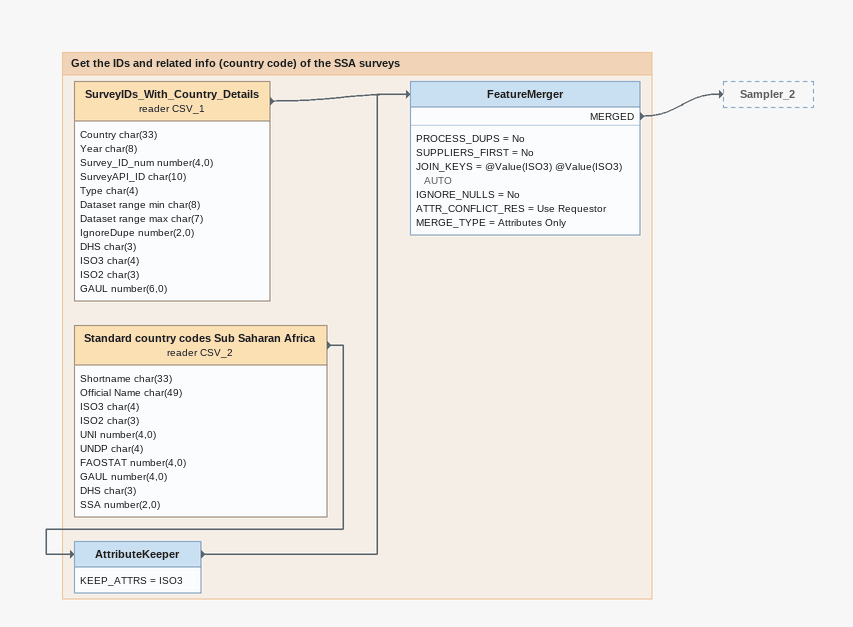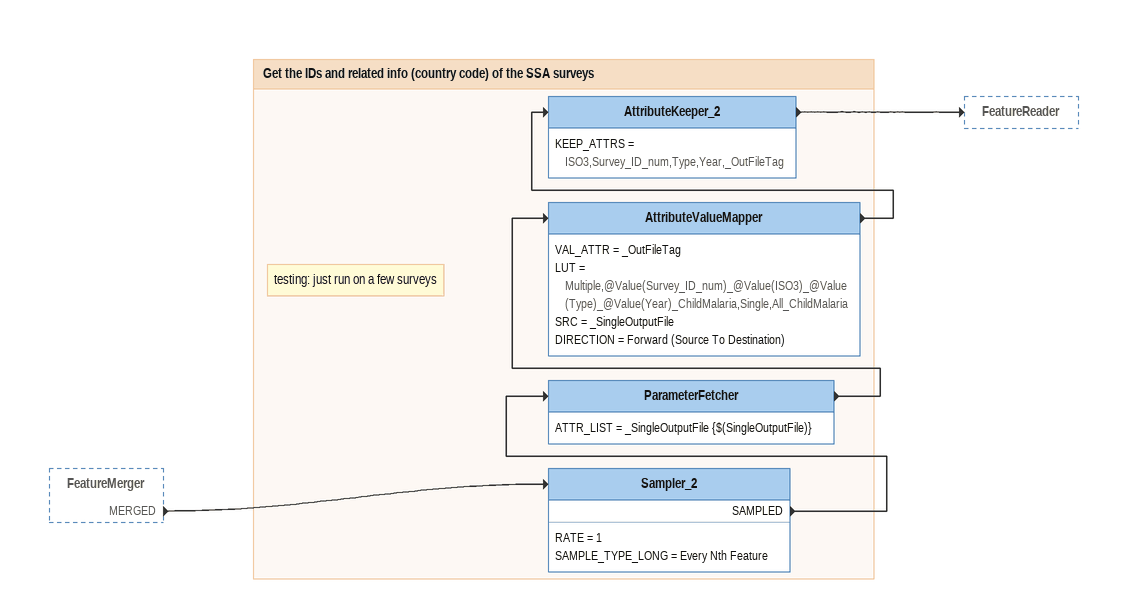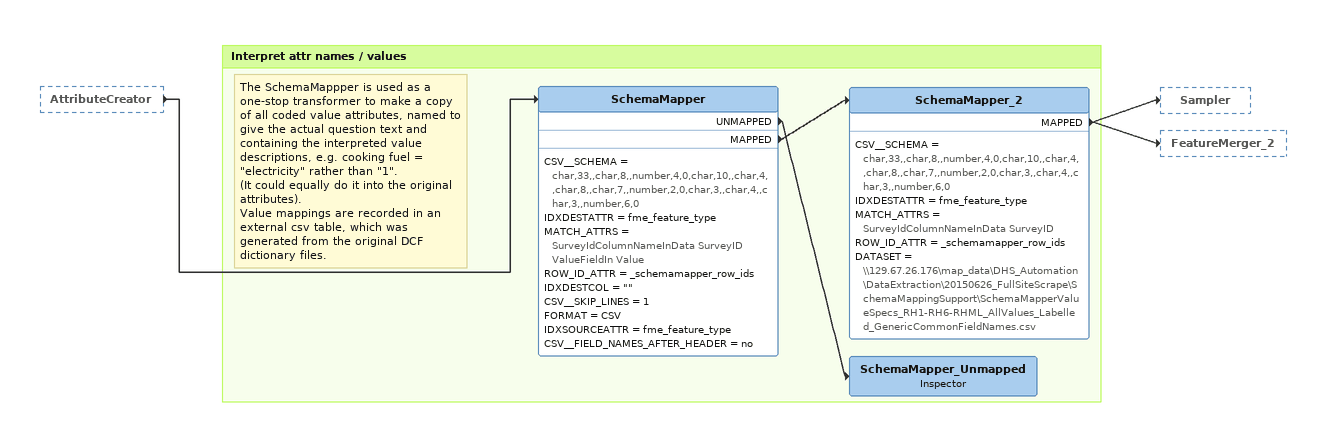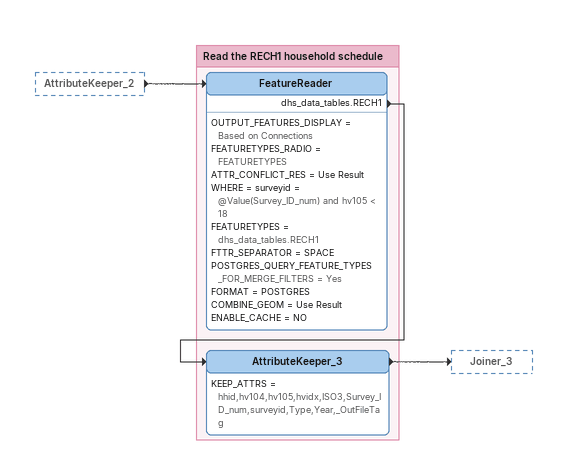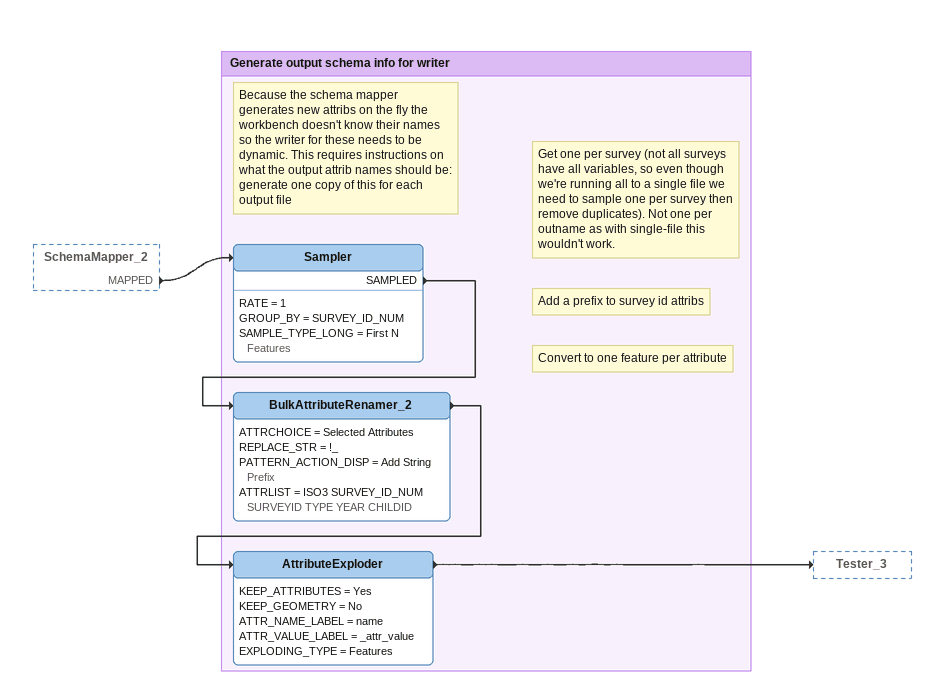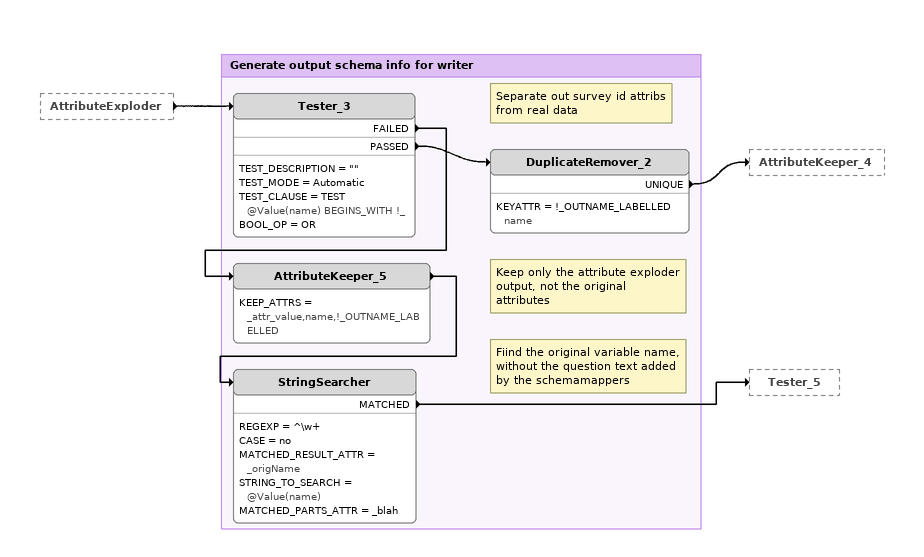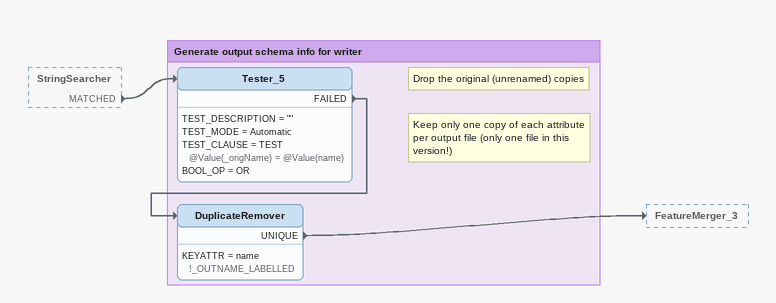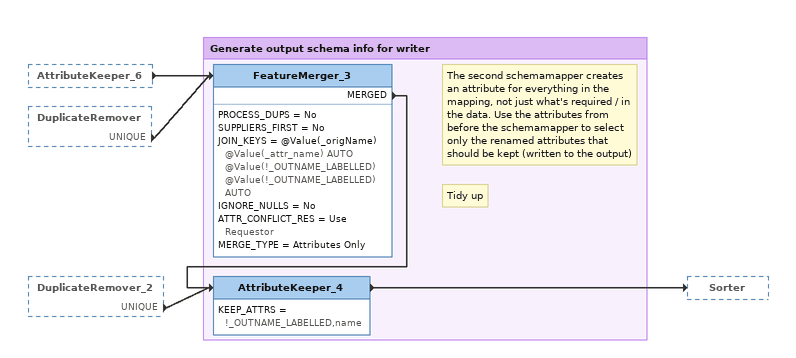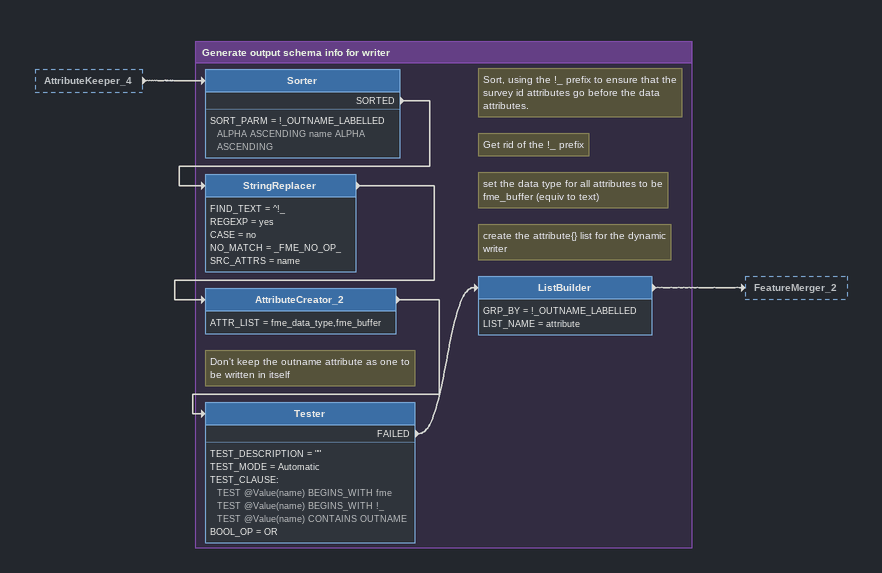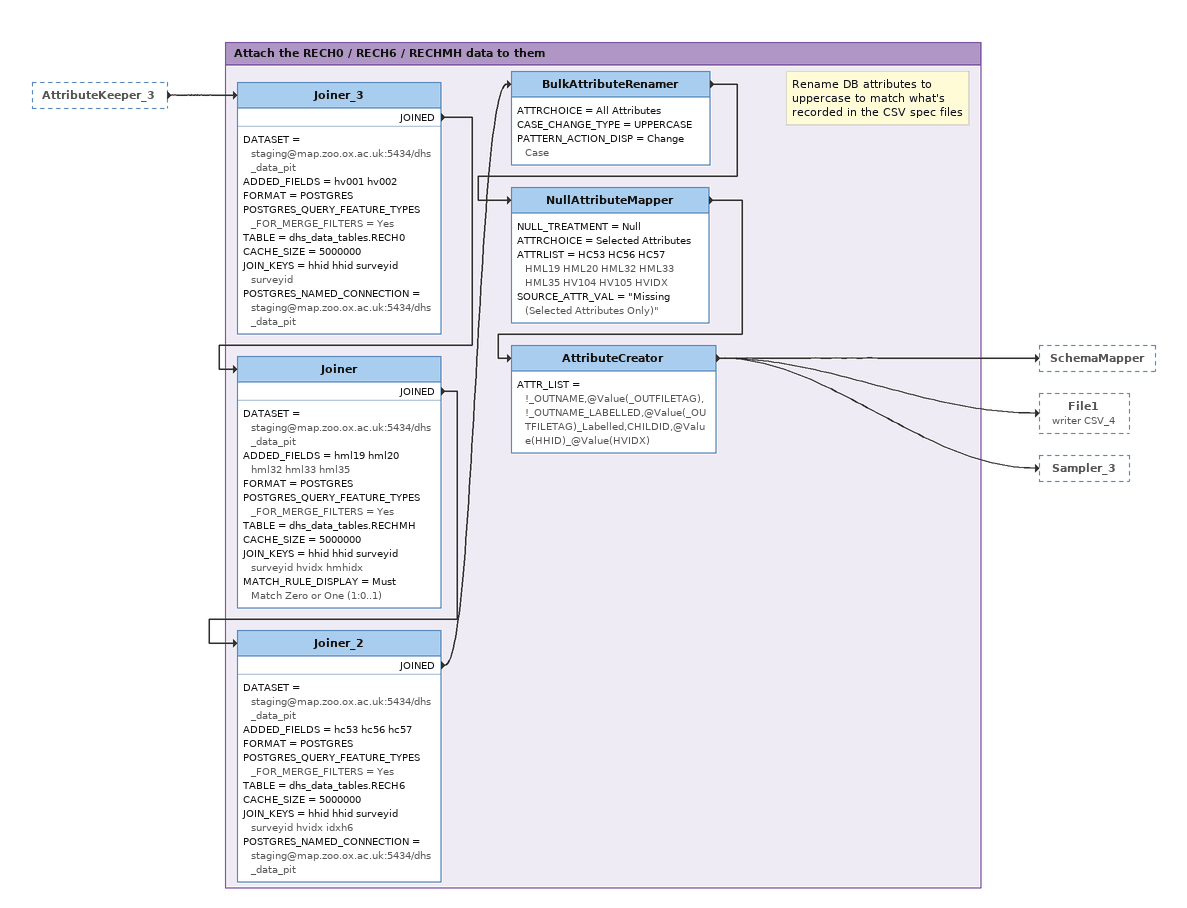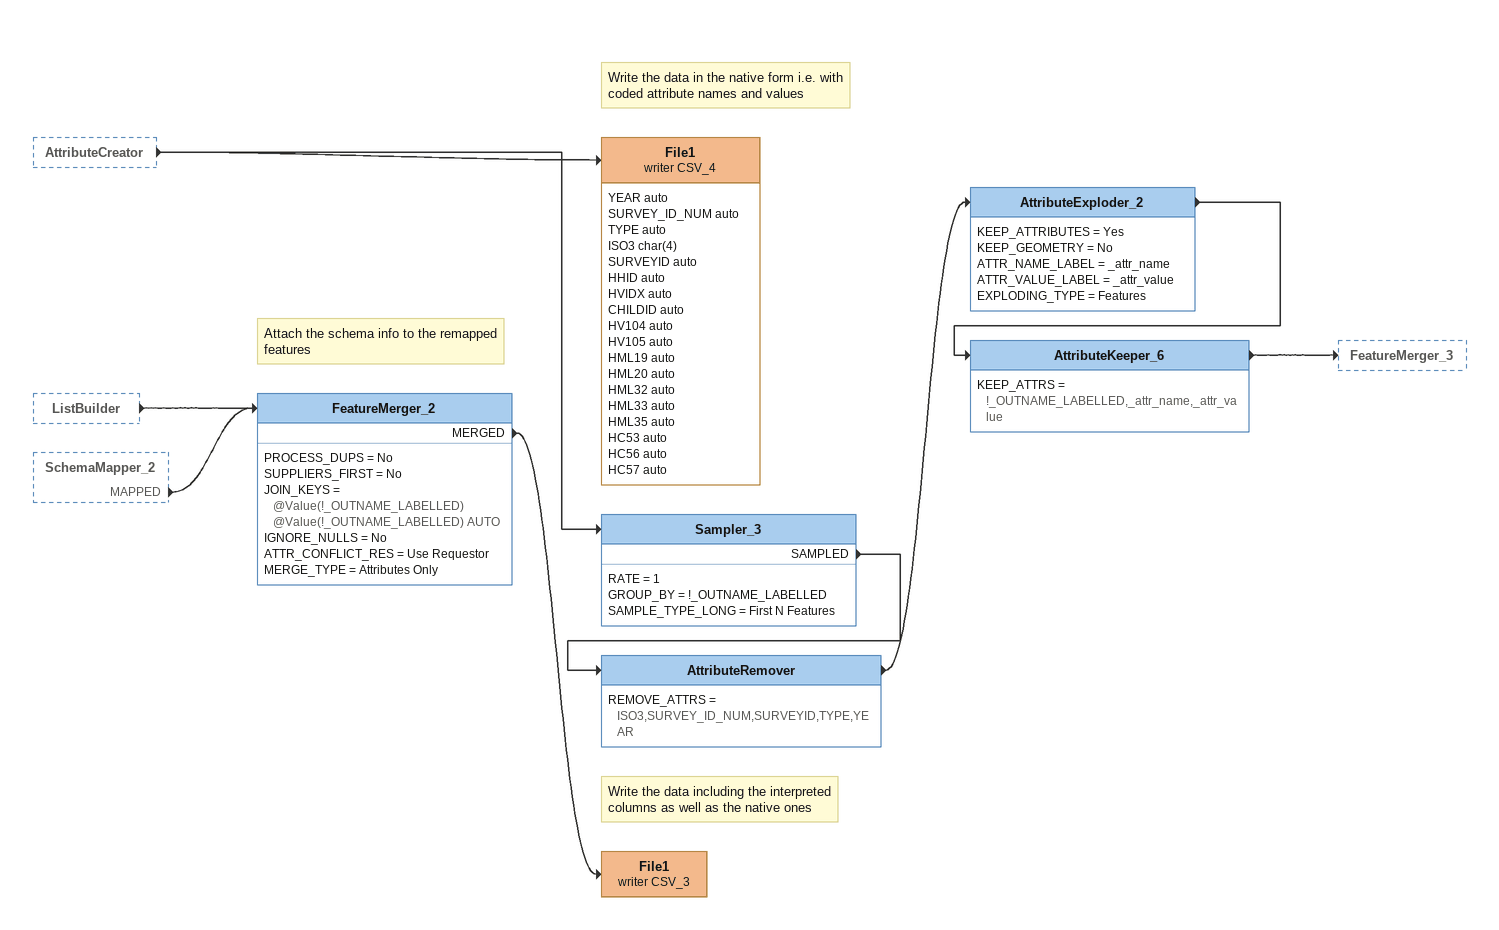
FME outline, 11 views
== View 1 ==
Bookmark: Get the IDs and related info (country code) of the SSA surveys
SurveyIDs_With_Country_Details (reader CSV_1)
    attributes: Country char(33), Year char(8), Survey_ID_num number(4,0), SurveyAPI_ID char(10), Type char(4), Dataset range min char(8), Dataset range max char(7), IgnoreDupe number(2,0), DHS char(3), ISO3 char(4), ISO2 char(3), GAUL number(6,0)
    -> FeatureMerger
Standard country codes Sub Saharan Africa (reader CSV_2)
    attributes: Shortname char(33), Official Name char(49), ISO3 char(4), ISO2 char(3), UNI number(4,0), UNDP char(4), FAOSTAT number(4,0), GAUL number(4,0), DHS char(3), SSA number(2,0)
    -> AttributeKeeper
AttributeKeeper
    KEEP_ATTRS = ISO3
    -> FeatureMerger
FeatureMerger
    PROCESS_DUPS = No
    SUPPLIERS_FIRST = No
    JOIN_KEYS = @Value(ISO3) @Value(ISO3) AUTO
    IGNORE_NULLS = No
    ATTR_CONFLICT_RES = Use Requestor
    MERGE_TYPE = Attributes Only
    MERGED -> Sampler_2

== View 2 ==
FeatureMerger [outside]
    MERGED -> Sampler_2

Bookmark: Get the IDs and related info (country code) of the SSA surveys
Note: testing: just run on a few surveys
Sampler_2
    RATE = 1
    SAMPLE_TYPE_LONG = Every Nth Feature
    SAMPLED -> ParameterFetcher
ParameterFetcher
    ATTR_LIST = _SingleOutputFile {$(SingleOutputFile)}
    -> AttributeValueMapper
AttributeValueMapper
    VAL_ATTR = _OutFileTag
    LUT = Multiple,@Value(Survey_ID_num)_@Value(ISO3)_@Value(Type)_@Value(Year)_ChildMalaria,Single,All_ChildMalaria
    SRC = _SingleOutputFile
    DIRECTION = Forward (Source To Destination)
    -> AttributeKeeper_2
AttributeKeeper_2
    KEEP_ATTRS = ISO3,Survey_ID_num,Type,Year,_OutFileTag
    -> FeatureReader

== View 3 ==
AttributeCreator [outside]
    -> SchemaMapper

Bookmark: Interpret attr names / values
Note: The SchemaMappper is used as a one-stop transformer to make a copy of all coded value attributes, named to give the actual question text and containing the interpreted value descriptions, e.g. cooking fuel = "electricity" rather than "1". / (It could equally do it into the original attributes). / Value mappings are recorded in an external csv table, which was generated from the original DCF dictionary files.
SchemaMapper
    CSV__SCHEMA = char,33,,char,8,,number,4,0,char,10,,char,4,,char,8,,char,7,,number,2,0,char,3,,char,4,,char,3,,number,6,0
    IDXDESTATTR = fme_feature_type
    MATCH_ATTRS = SurveyIdColumnNameInData SurveyID ValueFieldIn Value
    ROW_ID_ATTR = _schemamapper_row_ids
    IDXDESTCOL = ""
    CSV__SKIP_LINES = 1
    FORMAT = CSV
    IDXSOURCEATTR = fme_feature_type
    CSV__FIELD_NAMES_AFTER_HEADER = no
    UNMAPPED -> SchemaMapper_Unmapped
    MAPPED -> SchemaMapper_2
SchemaMapper_2
    CSV__SCHEMA = char,33,,char,8,,number,4,0,char,10,,char,4,,char,8,,char,7,,number,2,0,char,3,,char,4,,char,3,,number,6,0
    IDXDESTATTR = fme_feature_type
    MATCH_ATTRS = SurveyIdColumnNameInData SurveyID
    ROW_ID_ATTR = _schemamapper_row_ids
    DATASET = \\129.67.26.176\map_data\DHS_Automation\DataExtraction\20150626_FullSiteScrape\SchemaMappingSupport\SchemaMapperValueSpecs_RH1-RH6-RHML_AllValues_Labelled_GenericCommonFieldNames.csv
    MAPPED -> Sampler
    MAPPED -> FeatureMerger_2
SchemaMapper_Unmapped: Inspector

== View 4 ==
AttributeKeeper_2 [outside]
    -> FeatureReader

Bookmark: Read the RECH1 household schedule
FeatureReader
    OUTPUT_FEATURES_DISPLAY = Based on Connections
    FEATURETYPES_RADIO = FEATURETYPES
    ATTR_CONFLICT_RES = Use Result
    WHERE = surveyid = @Value(Survey_ID_num) and hv105 < 18
    FEATURETYPES = dhs_data_tables.RECH1
    FTTR_SEPARATOR = SPACE
    POSTGRES_QUERY_FEATURE_TYPES_FOR_MERGE_FILTERS = Yes
    FORMAT = POSTGRES
    COMBINE_GEOM = Use Result
    ENABLE_CACHE = NO
    dhs_data_tables.RECH1 -> AttributeKeeper_3
AttributeKeeper_3
    KEEP_ATTRS = hhid,hv104,hv105,hvidx,ISO3,Survey_ID_num,surveyid,Type,Year,_OutFileTag
    -> Joiner_3

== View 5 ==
SchemaMapper_2 [outside]
    MAPPED -> Sampler

Bookmark: Generate output schema info for writer
Note: Because the schema mapper generates new attribs on the fly the workbench doesn't know their names so the writer for these needs to be dynamic. This requires instructions on what the output attrib names should be: generate one copy of this for each output file
Note: Get one per survey (not all surveys have all variables, so even though we're running all to a single file we need to sample one per survey then remove duplicates). Not one per outname as with single-file this wouldn't work.
Sampler
    RATE = 1
    GROUP_BY = SURVEY_ID_NUM
    SAMPLE_TYPE_LONG = First N Features
    SAMPLED -> BulkAttributeRenamer_2
Note: Add a prefix to survey id attribs
BulkAttributeRenamer_2
    ATTRCHOICE = Selected Attributes
    REPLACE_STR = !_
    PATTERN_ACTION_DISP = Add String Prefix
    ATTRLIST = ISO3 SURVEY_ID_NUM SURVEYID TYPE YEAR CHILDID
    -> AttributeExploder
Note: Convert to one feature per attribute
AttributeExploder
    KEEP_ATTRIBUTES = Yes
    KEEP_GEOMETRY = No
    ATTR_NAME_LABEL = name
    ATTR_VALUE_LABEL = _attr_value
    EXPLODING_TYPE = Features
    -> Tester_3

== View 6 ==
AttributeExploder [outside]
    -> Tester_3

Bookmark: Generate output schema info for writer
Note: Separate out survey id attribs from real data
Tester_3
    TEST_DESCRIPTION = ""
    TEST_MODE = Automatic
    TEST_CLAUSE = TEST @Value(name) BEGINS_WITH !_
    BOOL_OP = OR
    FAILED -> AttributeKeeper_5
    PASSED -> DuplicateRemover_2
DuplicateRemover_2
    KEYATTR = !_OUTNAME_LABELLED name
    UNIQUE -> AttributeKeeper_4
Note: Keep only the attribute exploder output, not the original attributes
AttributeKeeper_5
    KEEP_ATTRS = _attr_value,name,!_OUTNAME_LABELLED
    -> StringSearcher
Note: Fiind the original variable name, without the question text added by the schemamappers
StringSearcher
    REGEXP = ^\w+
    CASE = no
    MATCHED_RESULT_ATTR = _origName
    STRING_TO_SEARCH = @Value(name)
    MATCHED_PARTS_ATTR = _blah
    MATCHED -> Tester_5

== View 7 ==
StringSearcher [outside]
    MATCHED -> Tester_5

Bookmark: Generate output schema info for writer
Note: Drop the original (unrenamed) copies
Tester_5
    TEST_DESCRIPTION = ""
    TEST_MODE = Automatic
    TEST_CLAUSE = TEST @Value(_origName) = @Value(name)
    BOOL_OP = OR
    FAILED -> DuplicateRemover
Note: Keep only one copy of each attribute per output file (only one file in this version!)
DuplicateRemover
    KEYATTR = name !_OUTNAME_LABELLED
    UNIQUE -> FeatureMerger_3

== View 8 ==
AttributeKeeper_6 [outside]
    -> FeatureMerger_3
DuplicateRemover [outside]
    UNIQUE -> FeatureMerger_3
DuplicateRemover_2 [outside]
    UNIQUE -> AttributeKeeper_4

Bookmark: Generate output schema info for writer
Note: The second schemamapper creates an attribute for everything in the mapping, not just what's required / in the data. Use the attributes from before the schemamapper to select only the renamed attributes that should be kept (written to the output)
FeatureMerger_3
    PROCESS_DUPS = No
    SUPPLIERS_FIRST = No
    JOIN_KEYS = @Value(_origName) @Value(_attr_name) AUTO @Value(!_OUTNAME_LABELLED) @Value(!_OUTNAME_LABELLED) AUTO
    IGNORE_NULLS = No
    ATTR_CONFLICT_RES = Use Requestor
    MERGE_TYPE = Attributes Only
    MERGED -> AttributeKeeper_4
Note: Tidy up
AttributeKeeper_4
    KEEP_ATTRS = !_OUTNAME_LABELLED,name
    -> Sorter

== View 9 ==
AttributeKeeper_4 [outside]
    -> Sorter

Bookmark: Generate output schema info for writer
Note: Sort, using the !_ prefix to ensure that the survey id attributes go before the data attributes.
Sorter
    SORT_PARM = !_OUTNAME_LABELLED ALPHA ASCENDING name ALPHA ASCENDING
    SORTED -> StringReplacer
Note: Get rid of the !_ prefix
StringReplacer
    FIND_TEXT = ^!_
    REGEXP = yes
    CASE = no
    NO_MATCH = _FME_NO_OP_
    SRC_ATTRS = name
    -> AttributeCreator_2
Note: set the data type for all attributes to be fme_buffer (equiv to text)
AttributeCreator_2
    ATTR_LIST = fme_data_type,fme_buffer
    -> Tester
Note: Don't keep the outname attribute as one to be written in itself
Tester
    TEST_DESCRIPTION = ""
    TEST_MODE = Automatic
    TEST_CLAUSE:
      TEST @Value(name) BEGINS_WITH fme
      TEST @Value(name) BEGINS_WITH !_
      TEST @Value(name) CONTAINS OUTNAME
    BOOL_OP = OR
    FAILED -> ListBuilder
Note: create the attribute{} list for the dynamic writer
ListBuilder
    GRP_BY = !_OUTNAME_LABELLED
    LIST_NAME = attribute
    -> FeatureMerger_2

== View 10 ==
AttributeKeeper_3 [outside]
    -> Joiner_3

Bookmark: Attach the RECH0 / RECH6 / RECHMH data to them
Joiner_3
    DATASET = staging@map.zoo.ox.ac.uk:5434/dhs_data_pit
    ADDED_FIELDS = hv001 hv002
    FORMAT = POSTGRES
    POSTGRES_QUERY_FEATURE_TYPES_FOR_MERGE_FILTERS = Yes
    TABLE = dhs_data_tables.RECH0
    CACHE_SIZE = 5000000
    JOIN_KEYS = hhid hhid surveyid surveyid
    POSTGRES_NAMED_CONNECTION = staging@map.zoo.ox.ac.uk:5434/dhs_data_pit
    JOINED -> Joiner
Joiner
    DATASET = staging@map.zoo.ox.ac.uk:5434/dhs_data_pit
    ADDED_FIELDS = hml19 hml20 hml32 hml33 hml35
    FORMAT = POSTGRES
    POSTGRES_QUERY_FEATURE_TYPES_FOR_MERGE_FILTERS = Yes
    TABLE = dhs_data_tables.RECHMH
    CACHE_SIZE = 5000000
    JOIN_KEYS = hhid hhid surveyid surveyid hvidx hmhidx
    MATCH_RULE_DISPLAY = Must Match Zero or One (1:0..1)
    JOINED -> Joiner_2
Joiner_2
    DATASET = staging@map.zoo.ox.ac.uk:5434/dhs_data_pit
    ADDED_FIELDS = hc53 hc56 hc57
    FORMAT = POSTGRES
    POSTGRES_QUERY_FEATURE_TYPES_FOR_MERGE_FILTERS = Yes
    TABLE = dhs_data_tables.RECH6
    CACHE_SIZE = 5000000
    JOIN_KEYS = hhid hhid surveyid surveyid hvidx idxh6
    POSTGRES_NAMED_CONNECTION = staging@map.zoo.ox.ac.uk:5434/dhs_data_pit
    JOINED -> BulkAttributeRenamer
Note: Rename DB attributes to uppercase to match what's recorded in the CSV spec files
BulkAttributeRenamer
    ATTRCHOICE = All Attributes
    CASE_CHANGE_TYPE = UPPERCASE
    PATTERN_ACTION_DISP = Change Case
    -> NullAttributeMapper
NullAttributeMapper
    NULL_TREATMENT = Null
    ATTRCHOICE = Selected Attributes
    ATTRLIST = HC53 HC56 HC57 HML19 HML20 HML32 HML33 HML35 HV104 HV105 HVIDX
    SOURCE_ATTR_VAL = "Missing (Selected Attributes Only)"
    -> AttributeCreator
AttributeCreator
    ATTR_LIST = !_OUTNAME,@Value(_OUTFILETAG),!_OUTNAME_LABELLED,@Value(_OUTFILETAG)_Labelled,CHILDID,@Value(HHID)_@Value(HVIDX)
    -> SchemaMapper
    -> File1 (writer CSV_4)
    -> Sampler_3

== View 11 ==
AttributeCreator [outside]
    -> File1 (writer CSV_4)
    -> Sampler_3
ListBuilder [outside]
    -> FeatureMerger_2
SchemaMapper_2 [outside]
    MAPPED -> FeatureMerger_2
Note: Write the data in the native form i.e. with coded attribute names and values
File1 (writer CSV_4)
    attributes: YEAR auto, SURVEY_ID_NUM auto, TYPE auto, ISO3 char(4), SURVEYID auto, HHID auto, HVIDX auto, CHILDID auto, HV104 auto, HV105 auto, HML19 auto, HML20 auto, HML32 auto, HML33 auto, HML35 auto, HC53 auto, HC56 auto, HC57 auto
Sampler_3
    RATE = 1
    GROUP_BY = !_OUTNAME_LABELLED
    SAMPLE_TYPE_LONG = First N Features
    SAMPLED -> AttributeRemover
AttributeRemover
    REMOVE_ATTRS = ISO3,SURVEY_ID_NUM,SURVEYID,TYPE,YEAR
    -> AttributeExploder_2
AttributeExploder_2
    KEEP_ATTRIBUTES = Yes
    KEEP_GEOMETRY = No
    ATTR_NAME_LABEL = _attr_name
    ATTR_VALUE_LABEL = _attr_value
    EXPLODING_TYPE = Features
    -> AttributeKeeper_6
AttributeKeeper_6
    KEEP_ATTRS = !_OUTNAME_LABELLED,_attr_name,_attr_value
    -> FeatureMerger_3
Note: Attach the schema info to the remapped features
FeatureMerger_2
    PROCESS_DUPS = No
    SUPPLIERS_FIRST = No
    JOIN_KEYS = @Value(!_OUTNAME_LABELLED) @Value(!_OUTNAME_LABELLED) AUTO
    IGNORE_NULLS = No
    ATTR_CONFLICT_RES = Use Requestor
    MERGE_TYPE = Attributes Only
    MERGED -> File1 (writer CSV_3)
Note: Write the data including the interpreted columns as well as the native ones
File1 (writer CSV_3)
